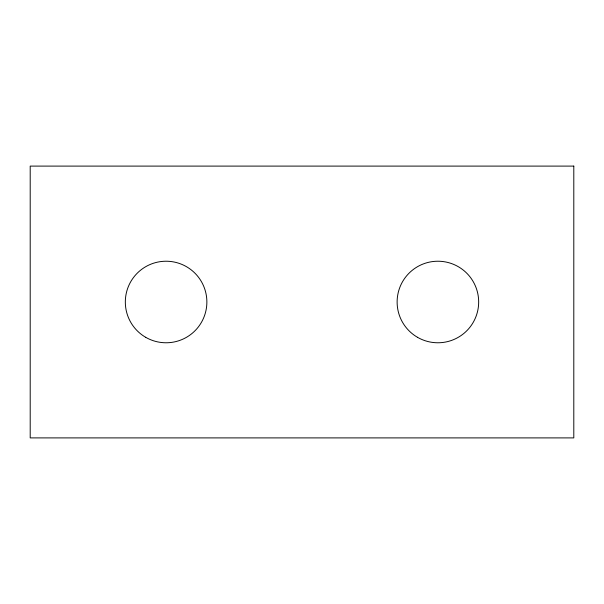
<?xml version="1.0" encoding="UTF-8"?>
<svg xmlns="http://www.w3.org/2000/svg" width="604" height="604" viewBox="0 0 604 604"><rect width="100%" height="100%" fill="white"/><g stroke="black" fill="none" stroke-linecap="round" stroke-linejoin="round"><path stroke-width="0.91" d="M573.8 166.1L30.2 166.1L30.2 437.9L573.8 437.9L573.8 166.1M145.715 337.311A40.77 40.77 0 0 0 206.87 302A40.77 40.77 0 0 0 145.715 266.689A40.77 40.77 0 0 0 145.715 337.311M417.515 337.311A40.77 40.77 0 0 0 478.67 302A40.77 40.77 0 0 0 417.515 266.689A40.77 40.77 0 0 0 417.515 337.311"/></g></svg>
